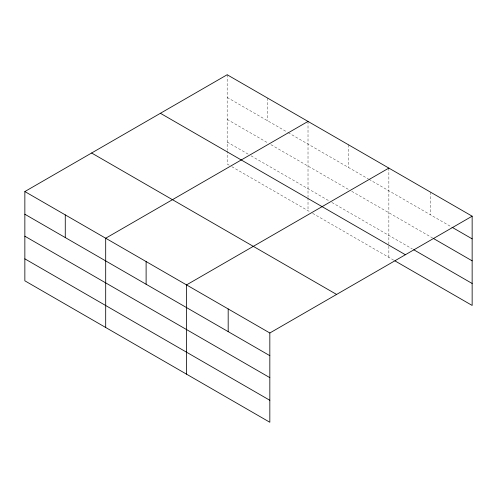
<?xml version="1.0" encoding="UTF-8"?>
<svg xmlns="http://www.w3.org/2000/svg" width="497" height="497" viewBox="0 0 497 497"><rect width="100%" height="100%" fill="white"/><g stroke="black" fill="none" stroke-linecap="round" stroke-linejoin="round"><path stroke-width="0.37" stroke-dasharray="2.48 1.86" d="M227.172 97.431L287.471 132.245M288.136 132.624L368.314 178.92M368.979 179.299L451.326 226.843M227.172 119.398L267.591 142.738M270.908 144.652L348.434 189.413M351.752 191.326L432.52 237.957M227.172 142.036L248.376 154.281M251.028 155.809L329.219 200.956M331.872 202.484L412.367 248.96M229.16 165.159L227.172 164.01L227.172 151.131M231.807 166.688L310.004 211.828M312.65 213.362L394.233 260.459M430.501 192.14L430.501 214.822M388.859 168.092L388.859 257.359M348.434 144.757L348.434 167.439M308.016 121.417L308.016 197.048M308.016 197.806L308.016 210.685M267.591 98.083L267.591 120.765M227.172 74.743L227.172 150.374"/><path stroke-width="0.75" d="M269.828 377.645L269.828 332.99L24.85 191.556L24.85 280.817L269.828 422.257L269.828 377.645L24.85 236.212M394.904 260.85L472.15 305.444L472.15 216.183L227.172 74.743L24.85 191.556M308.016 121.417L105.693 238.231L105.693 327.492M388.859 168.092L186.537 284.905L186.537 374.166M269.828 332.99L472.15 216.183M451.997 227.235L472.15 238.864M433.191 238.343L472.15 260.838M413.709 249.736L472.15 283.476M160.407 113.291L405.384 254.731M91.616 153.008L336.593 294.441M24.85 214.238L269.828 355.678M24.85 258.844L269.828 400.284M228.185 308.948L228.185 331.629M146.112 261.565L146.112 284.247M65.269 214.89L65.269 237.572"/></g></svg>
